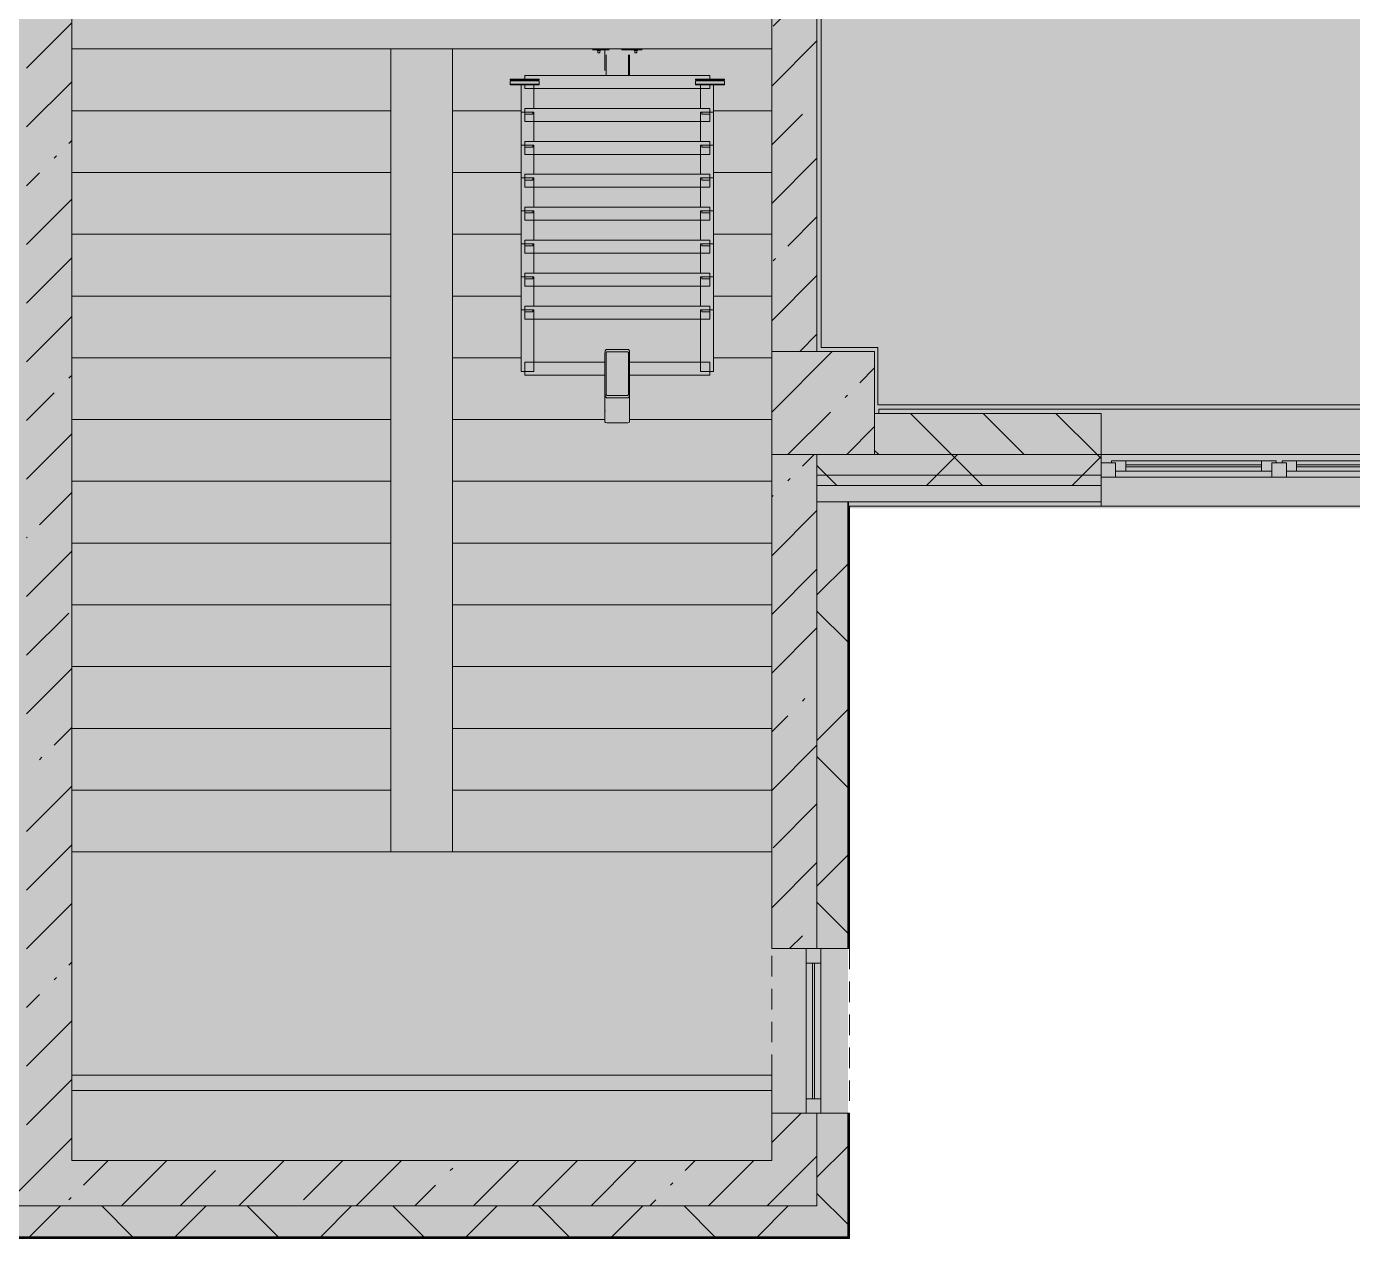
# Model space of a CAD drawing. Header units: millimetres. Extents: x 35378 to 237579, y -8553 to 29000.
# Drawn here: x 180255 to 186696, y -258 to 5629 of the extents above; entities that cross this region are included whole.
import ezdxf

# ---------------------------------------------------------------- set-up
doc = ezdxf.new("R2010")
doc.units = ezdxf.units.MM
doc.linetypes.add('200_ШТРИХ__ш1_п0_6_', pattern=[160, 100, -60])
doc.layers.add('A-DETL-GENF-3', color=7, linetype='Continuous', lineweight=9, true_color=0xc0c0c0, transparency=0.4)
for name, color, linetype, lineweight in [('A-DETL-MBND', 7, '200_ШТРИХ__ш1_п0_6_', 9), ('A-WALL', 7, 'Continuous', 9), ('A-WALL-4', 7, 'Continuous', 5), ('I-WALL-3', 7, 'Continuous', 5), ('S-COLS-1', 7, 'Continuous', 5)]:
    doc.layers.add(name, color=color, linetype=linetype, lineweight=lineweight)
for name, color, linetype, lineweight, true_color in [('A-FLOR-1', 7, 'Continuous', 5, 0xb7b7b7), ('A-GENM-3', 7, 'Continuous', 5, 0x737373), ('A-GLAZ-3', 7, 'Continuous', 5, 0x737373), ('A-WALL-5', 7, 'Continuous', 5, 0x737373), ('A-WALL-6', 7, 'Continuous', 9, 0x737373), ('I-WALL-2', 7, 'Continuous', 5, 0x737373), ('S-COLS-2', 7, 'Continuous', 5, 0x737373), ('S-STRS-1', 7, 'Continuous', 5, 0x737373)]:
    doc.layers.add(name, color=color, linetype=linetype, lineweight=lineweight, true_color=true_color)
pattern_1 = [(45, (108394.95, 0), (-353.5534, 353.5534), []), (135, (108394.95, 0), (-353.5534, -353.5534), [])]
pattern_2 = [(45, (108394.95, 0), (-285.1231, 285.1231), []), (45, (108680.07, 0), (-285.1231, 285.1231), [504.031, -100.806, 16.764, -84.042])]

# ---------------------------------------------------------------- blocks, each defined once
blk = doc.blocks.new('BSC_Колонна _Прямоугольная - 500х500-V64-3_5_2_птичка')
at = {"layer": 'S-COLS-1'}
h = blk.add_hatch(dxfattribs=at)
h.set_pattern_fill('FP_86', color=256, style=0, pattern_type=2)
h.set_pattern_definition([(45, (-75730, -3800), (-285.1231, 285.1231), []), (45, (-75444.88, -3800), (-285.1231, 285.1231), [504.031, -100.806, 16.764, -84.042])])
h.paths.add_polyline_path([(214.8, -250), (250, -250), (250, 250), (-250, 250), (-250, -250), (120, -250)])
at = {"layer": 'S-COLS-2'}
for p, q in [((250, 250), (-250, 250)), ((-250, 250), (-250, -250)), ((250, -250), (250, 250)), ((-250, -250), (250, -250))]:
    blk.add_line(p, q, dxfattribs=at)
blk = doc.blocks.new('120_Окно_СКБ_1Ст - 120_Окно_СКБ_1Ст 800х2500 EI30-23532001-3_5_2_птичка')
at = {"layer": 'A-GLAZ-3'}
for p, q in [((-400, -127), (-400, -57)), ((-400, -57), (-330, -57)), ((400, -57), (-400, -57)), ((-330, -57), (-330, -127)), ((330, -127), (330, -57)), ((330, -57), (400, -57)), ((400, -57), (400, -127)), ((-330, -127), (-400, -127)), ((-400, -127), (400, -127)), ((330, -87), (-330, -87)), ((330, -97), (-330, -97)), ((400, -127), (330, -127))]:
    blk.add_line(p, q, dxfattribs=at)
blk = doc.blocks.new('Анкер клиновой - Анкер клиновой МКТ В 10-10-16_85-V128-3_5_2_птичка')
at = {"layer": 'A-DETL-MBND'}
for p, q in [((74812, 5515.8), (74812, 5511.8)), ((74812, 5511.8), (74828, 5511.8)), ((74828, 5511.8), (74812, 5511.8)), ((74815, 5515.8), (74815, 5501.8)), ((74815, 5501.8), (74825, 5501.8)), ((74825, 5501.8), (74815, 5501.8)), ((74825, 5501.8), (74825, 5515.8)), ((74828, 5511.8), (74828, 5515.8))]:
    blk.add_line(p, q, dxfattribs=at)
blk = doc.blocks.new('ОМ_Полоса_Трапеция прямоугольная_Прокат_ГОСТ 103-2006 - ОМ_Полоса_Трапеция прямоугольная_Прокат_ГОСТ 103-2006-V129-3_5_2_птичка')
at = {"layer": 'A-GENM-3'}
for p, q in [((74280, 4243.3), (74280, 4253.3)), ((74280, 4253.3), (74320, 4253.3)), ((74320, 4253.3), (74320, 4243.3)), ((74320, 4243.3), (74280, 4243.3))]:
    blk.add_line(p, q, dxfattribs=at)
blk = doc.blocks.new('ОМ_Полоса_Трапеция прямоугольная_Прокат_ГОСТ 103-2006 - ОМ_Полоса_Трапеция прямоугольная_Прокат_ГОСТ 103-2006-V130-3_5_2_птичка')
at = {"layer": 'A-GENM-3'}
for p, q in [((74320, 4893.3), (74280, 4893.3)), ((74280, 4893.3), (74280, 4883.3)), ((74280, 4883.3), (74320, 4883.3)), ((74320, 4883.3), (74320, 4893.3))]:
    blk.add_line(p, q, dxfattribs=at)
blk = doc.blocks.new('ОМ_Полоса_Трапеция прямоугольная_Прокат_ГОСТ 103-2006 - ОМ_Полоса_Трапеция прямоугольная_Прокат_ГОСТ 103-2006-V131-3_5_2_птичка')
at = {"layer": 'A-GENM-3'}
for p, q in [((74320, 5053.3), (74280, 5053.3)), ((74280, 5053.3), (74280, 5043.3)), ((74280, 5043.3), (74320, 5043.3)), ((74320, 5043.3), (74320, 5053.3))]:
    blk.add_line(p, q, dxfattribs=at)
blk = doc.blocks.new('ОМ_Полоса_Трапеция прямоугольная_Прокат_ГОСТ 103-2006 - ОМ_Полоса_Трапеция прямоугольная_Прокат_ГОСТ 103-2006-V132-3_5_2_птичка')
at = {"layer": 'A-GENM-3'}
for p, q in [((74320, 5213.3), (74280, 5213.3)), ((74280, 5213.3), (74280, 5203.3)), ((74280, 5203.3), (74320, 5203.3)), ((74320, 5203.3), (74320, 5213.3))]:
    blk.add_line(p, q, dxfattribs=at)
blk = doc.blocks.new('ОМ_Полоса_Прокат_ГОСТ 103-2006 - ОМ_Полоса_Прокат_ГОСТ 103-2006-V133-3_5_2_птичка')
at = {"layer": 'A-GENM-3'}
for p, q in [((74350, 5373.3), (74210, 5373.3)), ((74210, 5373.3), (74210, 5370.3)), ((74210, 5370.3), (74350, 5370.3)), ((74350, 5370.3), (74350, 5373.3))]:
    blk.add_line(p, q, dxfattribs=at)
blk = doc.blocks.new('ОМ_Полоса_Прокат_ГОСТ 103-2006 - ОМ_Полоса_Прокат_ГОСТ 103-2006-V134-3_5_2_птичка')
at = {"layer": 'A-GENM-3'}
for p, q in [((74210, 5365.9), (74350, 5365.9)), ((74210, 5349), (74210, 5365.9)), ((74350, 5349), (74210, 5349)), ((74210, 5349), (74210, 5345.6)), ((74350, 5365.9), (74350, 5349)), ((74350, 5345.6), (74350, 5349)), ((74210, 5345.6), (74350, 5345.6))]:
    blk.add_line(p, q, dxfattribs=at)
blk = doc.blocks.new('ОМ_Полоса_Трапеция прямоугольная_Прокат_ГОСТ 103-2006 - ОМ_Полоса_Трапеция прямоугольная_Прокат_ГОСТ 103-2006-V135-3_5_2_птичка')
at = {"layer": 'A-GENM-3'}
for p, q in [((75140, 4243.3), (75140, 4253.3)), ((75140, 4253.3), (75180, 4253.3)), ((75180, 4253.3), (75180, 4243.3)), ((75180, 4243.3), (75140, 4243.3))]:
    blk.add_line(p, q, dxfattribs=at)
blk = doc.blocks.new('ОМ_Полоса_Трапеция прямоугольная_Прокат_ГОСТ 103-2006 - ОМ_Полоса_Трапеция прямоугольная_Прокат_ГОСТ 103-2006-V136-3_5_2_птичка')
at = {"layer": 'A-GENM-3'}
for p, q in [((75140, 4893.3), (75140, 4883.3)), ((75180, 4893.3), (75140, 4893.3)), ((75140, 4883.3), (75180, 4883.3)), ((75180, 4883.3), (75180, 4893.3))]:
    blk.add_line(p, q, dxfattribs=at)
blk = doc.blocks.new('ОМ_Полоса_Трапеция прямоугольная_Прокат_ГОСТ 103-2006 - ОМ_Полоса_Трапеция прямоугольная_Прокат_ГОСТ 103-2006-V137-3_5_2_птичка')
at = {"layer": 'A-GENM-3'}
for p, q in [((75140, 5053.3), (75140, 5043.3)), ((75180, 5053.3), (75140, 5053.3)), ((75140, 5043.3), (75180, 5043.3)), ((75180, 5043.3), (75180, 5053.3))]:
    blk.add_line(p, q, dxfattribs=at)
blk = doc.blocks.new('ОМ_Полоса_Трапеция прямоугольная_Прокат_ГОСТ 103-2006 - ОМ_Полоса_Трапеция прямоугольная_Прокат_ГОСТ 103-2006-V138-3_5_2_птичка')
at = {"layer": 'A-GENM-3'}
for p, q in [((75140, 5213.3), (75140, 5203.3)), ((75180, 5213.3), (75140, 5213.3)), ((75140, 5203.3), (75180, 5203.3)), ((75180, 5203.3), (75180, 5213.3))]:
    blk.add_line(p, q, dxfattribs=at)
blk = doc.blocks.new('ОМ_Полоса_Прокат_ГОСТ 103-2006 - ОМ_Полоса_Прокат_ГОСТ 103-2006-V139-3_5_2_птичка')
at = {"layer": 'A-GENM-3'}
for p, q in [((75110, 5373.3), (75110, 5370.3)), ((75250, 5373.3), (75110, 5373.3)), ((75110, 5370.3), (75250, 5370.3)), ((75250, 5370.3), (75250, 5373.3))]:
    blk.add_line(p, q, dxfattribs=at)
blk = doc.blocks.new('ОМ_Полоса_Прокат_ГОСТ 103-2006 - ОМ_Полоса_Прокат_ГОСТ 103-2006-V140-3_5_2_птичка')
at = {"layer": 'A-GENM-3'}
for p, q in [((75110, 5365.9), (75250, 5365.9)), ((75110, 5349), (75110, 5365.9)), ((75110, 5349), (75110, 5345.6)), ((75250, 5349), (75110, 5349)), ((75250, 5365.9), (75250, 5349)), ((75250, 5345.6), (75250, 5349)), ((75110, 5345.6), (75250, 5345.6))]:
    blk.add_line(p, q, dxfattribs=at)
blk = doc.blocks.new('ОМ_Труба_ГОСТ 8639-82 - ОМ_Труба_ГОСТ 8639-82-V141-3_5_2_птичка')
at = {"layer": 'A-GENM-3'}
for p, q in [((74679, 4061), (74781, 4061)), ((74670, 3843.3), (74670, 4043.4)), ((74676, 4043.4), (74676, 3843.3)), ((74781, 4049.3), (74679, 4049.3)), ((74784, 3843.3), (74784, 4043.4)), ((74790, 4043.4), (74790, 3843.3)), ((74670, 3843.3), (74670, 3709.3)), ((74679, 3837.4), (74781, 3837.4)), ((74781, 3825.6), (74679, 3825.6)), ((74790, 3709.3), (74790, 3843.3)), ((74781, 3704.7), (74679, 3704.7))]:
    blk.add_line(p, q, dxfattribs=at)
at = {"layer": 'A-GENM-3', "flags": 128}
for points in [[(74670, 4043.4), (74670.2, 4046.8), (74670.7, 4050.1), (74671.5, 4053.2), (74672.6, 4055.9), (74674, 4058.1), (74675.6, 4059.7), (74677.2, 4060.7), (74679, 4061)], [(74781, 4061), (74782.8, 4060.7), (74784.4, 4059.7), (74786, 4058.1), (74787.4, 4055.9), (74788.5, 4053.2), (74789.3, 4050.1), (74789.8, 4046.8), (74790, 4043.4)], [(74679, 4049.3), (74678.4, 4049.1), (74677.9, 4048.8), (74677.3, 4048.3), (74676.9, 4047.5), (74676.5, 4046.6), (74676.2, 4045.6), (74676.1, 4044.5), (74676, 4043.4)], [(74784, 4043.4), (74783.9, 4044.5), (74783.8, 4045.6), (74783.5, 4046.6), (74783.1, 4047.5), (74782.7, 4048.3), (74782.1, 4048.8), (74781.6, 4049.1), (74781, 4049.3)], [(74679, 3825.6), (74677.2, 3826), (74675.6, 3827), (74674, 3828.6), (74672.6, 3830.8), (74671.5, 3833.5), (74670.7, 3836.5), (74670.2, 3839.9), (74670, 3843.3)], [(74676, 3843.3), (74676.1, 3842.1), (74676.2, 3841), (74676.5, 3840), (74676.9, 3839.1), (74677.3, 3838.4), (74677.9, 3837.9), (74678.4, 3837.5), (74679, 3837.4)], [(74790, 3843.3), (74789.8, 3839.9), (74789.3, 3836.5), (74788.5, 3833.5), (74787.4, 3830.8), (74786, 3828.6), (74784.4, 3827), (74782.8, 3826), (74781, 3825.6)], [(74781, 3837.4), (74781.6, 3837.5), (74782.1, 3837.9), (74782.7, 3838.4), (74783.1, 3839.1), (74783.5, 3840), (74783.8, 3841), (74783.9, 3842.1), (74784, 3843.3)]]:
    blk.add_lwpolyline(points, dxfattribs=at)
at = {"layer": 'A-GENM-3'}
for centre, start_param, end_param in [((74679, 3761.3), 2.617994, 3.141593), ((74781, 3761.3), 0, 0.523599), ((74679, 3709.3), 3.141593, 4.712389), ((74781, 3709.3), 4.712389, 6.283185)]:
    blk.add_ellipse(centre, major_axis=(9, 0), ratio=0.509802, start_param=start_param, end_param=end_param, dxfattribs=at)
blk = doc.blocks.new('ОМ_Уголок_ГОСТ 8509-93 - ОМ_Уголок_ГОСТ 8509-93-V142-3_5_2_птичка')
at = {"layer": 'A-GENM-3'}
for p, q in [((0, 45.2), (0, -17.8)), ((390, 45.2), (0, 45.2)), ((900, 45.2), (510, 45.2)), ((900, -17.8), (900, 45.2)), ((0, -17.8), (390, -17.8)), ((510, -17.8), (900, -17.8))]:
    blk.add_line(p, q, dxfattribs=at)
blk = doc.blocks.new('ОМ_Уголок_ГОСТ 8509-93 - ОМ_Уголок_ГОСТ 8509-93-V143-3_5_2_птичка')
at = {"layer": 'A-GENM-3'}
for p, q in [((0, 45.2), (0, -17.8)), ((900, 45.2), (0, 45.2)), ((900, -17.8), (900, 45.2)), ((0, -17.8), (900, -17.8))]:
    blk.add_line(p, q, dxfattribs=at)
blk = doc.blocks.new('ОМ_Уголок_ГОСТ 8509-93 - ОМ_Уголок_ГОСТ 8509-93-V144-3_5_2_птичка')
at = {"layer": 'A-GENM-3'}
for p, q in [((0, 45.2), (0, -17.8)), ((300, 45.2), (0, 45.2)), ((300, -17.8), (300, 45.2)), ((0, -17.8), (300, -17.8))]:
    blk.add_line(p, q, dxfattribs=at)
blk = doc.blocks.new('ОМ_Уголок_ГОСТ 8509-93 - ОМ_Уголок_ГОСТ 8509-93-V145-3_5_2_птичка')
at = {"layer": 'A-GENM-3'}
for p, q in [((0, 45.2), (0, -17.8)), ((300, 45.2), (0, 45.2)), ((300, -17.8), (300, 45.2)), ((0, -17.8), (298.7, -17.8))]:
    blk.add_line(p, q, dxfattribs=at)
blk = doc.blocks.new('ОМ_Уголок_ГОСТ 8509-93 - ОМ_Уголок_ГОСТ 8509-93-V146-3_5_2_птичка')
at = {"layer": 'A-GENM-3'}
for p, q in [((0, 45.2), (0, -17.8)), ((142.2, 45.2), (0, 45.2)), ((0, -17.8), (160, -17.8))]:
    blk.add_line(p, q, dxfattribs=at)
blk = doc.blocks.new('ОМ_Уголок_ГОСТ 8509-93 - ОМ_Уголок_ГОСТ 8509-93-V147-3_5_2_птичка')
at = {"layer": 'A-GENM-3'}
for p, q in [((300, 45.2), (157.8, 45.2)), ((300, -17.8), (300, 45.2)), ((140, -17.8), (300, -17.8))]:
    blk.add_line(p, q, dxfattribs=at)
blk = doc.blocks.new('ОМ_Уголок_ГОСТ 8509-93 - ОМ_Уголок_ГОСТ 8509-93-V148-3_5_2_птичка')
at = {"layer": 'A-GENM-3'}
for p, q in [((0, 45.2), (0, 27.8)), ((900, 45.2), (0, 45.2)), ((0, 7.4), (0, -17.8)), ((900, 27.8), (900, 45.2)), ((900, -17.8), (900, 7.4)), ((0, -17.8), (900, -17.8))]:
    blk.add_line(p, q, dxfattribs=at)
blk = doc.blocks.new('ОМ_Уголок_ГОСТ 8509-93 - ОМ_Уголок_ГОСТ 8509-93-V149-3_5_2_птичка')
at = {"layer": 'A-GENM-3'}
for p, q in [((0, 45.2), (0, -17.8)), ((7.4, 45.2), (0, 45.2)), ((142.2, 45.2), (27.8, 45.2)), ((0, -17.8), (7.4, -17.8)), ((27.8, -17.8), (160, -17.8))]:
    blk.add_line(p, q, dxfattribs=at)
blk = doc.blocks.new('ОМ_Уголок_ГОСТ 8509-93 - ОМ_Уголок_ГОСТ 8509-93-V150-3_5_2_птичка')
at = {"layer": 'A-GENM-3'}
for p, q in [((272.2, 45.2), (157.8, 45.2)), ((300, 45.2), (292.6, 45.2)), ((300, -17.8), (300, 45.2)), ((140, -17.8), (272.2, -17.8)), ((292.6, -17.8), (300, -17.8))]:
    blk.add_line(p, q, dxfattribs=at)
blk = doc.blocks.new('ОМ_Труба_ГОСТ 8639-82 - ОМ_Труба_ГОСТ 8639-82-V151-3_5_2_птичка')
at = {"layer": 'A-DETL-MBND'}
for p, q in [((74670, 5515.8), (74670, 5391.1)), ((74676, 5391.1), (74676, 5515.8)), ((74784, 5391.1), (74784, 5515.8)), ((74790, 5391.1), (74790, 5515.8))]:
    blk.add_line(p, q, dxfattribs=at)
blk = doc.blocks.new('ОМ_Уголок_ГОСТ 8510-86 - ОМ_Уголок_ГОСТ 8510-86-V152-3_5_2_птичка')
at = {"layer": 'A-DETL-MBND'}
blk.add_line((0, 0), (240, 0), dxfattribs=at)
blk = doc.blocks.new('120_Окно_СКБ_2Ст - 120_Окно_СКБ_2Ст 3000х2500 _мал_створка слева_-22809161-3_5_2_птичка')
at = {"layer": 'A-GLAZ-3'}
for p, q in [((-1500, -75), (-1500, -5)), ((-1500, -5), (-1430, -5)), ((1500, -5), (-1500, -5)), ((-1430, -5), (-1430, -75)), ((600, -35), (-1430, -35)), ((-1430, -35), (-1430, -75)), ((-1380, -85), (-1380, -35)), ((-1380, -55), (550, -55)), ((550, -85), (550, -35)), ((600, -75), (600, -5)), ((600, -5), (670, -5)), ((600, -75), (600, -35)), ((670, -5), (670, -75)), ((1430, -35), (670, -35)), ((670, -35), (670, -75)), ((720, -85), (720, -35)), ((720, -55), (1380, -55)), ((1380, -85), (1380, -35)), ((1430, -75), (1430, -5)), ((1430, -5), (1500, -5)), ((1430, -75), (1430, -35)), ((1500, -5), (1500, -75)), ((-1430, -75), (-1500, -75)), ((-1500, -75), (-1450, -75)), ((-1430, -75), (-1450, -75)), ((-1450, -75), (-1450, -85)), ((-1450, -85), (620, -85)), ((620, -85), (-1450, -85)), ((550, -65), (-1380, -65)), ((670, -75), (600, -75)), ((620, -75), (600, -75)), ((620, -75), (650, -75)), ((620, -85), (620, -75)), ((670, -75), (650, -75)), ((650, -75), (650, -85)), ((650, -85), (1450, -85)), ((1450, -85), (650, -85)), ((1380, -65), (720, -65)), ((1500, -75), (1430, -75)), ((1450, -75), (1430, -75)), ((1450, -75), (1500, -75)), ((1450, -85), (1450, -75))]:
    blk.add_line(p, q, dxfattribs=at)
blk = doc.blocks.new('Зашивка приборов отопления38 - Зашивка приборов отопления-33325280-3_5_2_птичка')
at = {"layer": 'A-WALL-5'}
for p, q in [((120704.7, 18041.2), (120704.7, 17931.2)), ((120704.7, 17931.2), (124104.7, 17931.2)), ((124104.7, 17931.2), (120704.7, 17931.2)), ((120704.7, 17931.2), (120704.7, 17856.2)), ((120704.7, 17856.2), (124104.7, 17856.2))]:
    blk.add_line(p, q, dxfattribs=at)

msp = doc.modelspace()

# ---------------------------------------------------------------- hatches: boundary and pattern name
at = {"layer": 'A-DETL-GENF-3'}
msp.add_hatch(color=256, dxfattribs=at).paths.add_polyline_path([(179244.5, -251.7), (184244.9, -251.7), (184244.9, 3288.3), (192964.9, 3288.3), (192964.9, 27348.3), (150304.9, 27348.3), (150304.9, 23888.3), (146705.1, 23888.3), (146705.1, -251.7), (178312.4, -251.7)])
at = {"layer": 'A-WALL-4'}
h = msp.add_hatch(dxfattribs=at)
h.set_pattern_fill('FP_96', color=256, style=0, pattern_type=2)
h.set_pattern_definition([(135, (108394.95, 0), (-176.7767, -176.7767), [])])
h.paths.add_polyline_path([(184374.9, 3550), (185474.9, 3550), (185474.9, 3750), (184374.9, 3750), (184374.9, 3566.7)])
h.paths.add_polyline_path([(189498.6, 3550), (189794.9, 3550), (189794.9, 3750), (189244.9, 3750), (189244.9, 3550)])
h.paths.add_polyline_path([(188744.9, 3550), (188744.9, 3750), (188474.9, 3750), (188474.9, 3550)])
h.paths.add_polyline_path([(192494.9, 3550), (192594.9, 3550), (192594.9, 3750), (192494.9, 3750), (192494.9, 3702)])
h.paths.add_polyline_path([(191362.9, 3550), (191594.9, 3550), (191594.9, 3750), (190694.9, 3750), (190694.9, 3550)])
h = msp.add_hatch(dxfattribs=at)
h.set_pattern_fill('FP_98', color=256, style=0, pattern_type=2)
h.set_pattern_definition(pattern_1)
h.paths.add_polyline_path([(185474.9, 3450), (185474.9, 3550), (184094.9, 3550), (184094.9, 3450), (184837.7, 3450)])
h.paths.add_polyline_path([(189794.9, 3450), (189794.9, 3550), (188474.9, 3550), (188474.9, 3450), (189498.6, 3450)])
h.paths.add_polyline_path([(190694.9, 3450), (191594.9, 3450), (191594.9, 3550), (190694.9, 3550)])
h.paths.add_polyline_path([(192964.9, 3450), (192964.9, 3550), (192494.9, 3550), (192494.9, 3450), (192761.2, 3450)])
h = msp.add_hatch(dxfattribs=at)
h.set_pattern_fill('FP_98', color=256, style=0, pattern_type=2)
h.set_pattern_definition(pattern_1)
h.paths.add_polyline_path([(192964.9, 3400), (192964.9, 3450), (192494.9, 3450), (192494.9, 3400), (192761.2, 3400)])
h.paths.add_polyline_path([(184094.9, 3400), (185474.9, 3400), (185474.9, 3450), (184094.9, 3450)])
h.paths.add_polyline_path([(191362.9, 3400), (191594.9, 3400), (191594.9, 3450), (190694.9, 3450), (190694.9, 3400)])
h.paths.add_polyline_path([(188474.9, 3400), (189794.9, 3400), (189794.9, 3450), (188474.9, 3450)])
h = msp.add_hatch(dxfattribs=at)
h.set_pattern_fill('FP_98', color=256, style=0, pattern_type=2)
h.set_pattern_definition(pattern_1)
h.paths.add_polyline_path([(184094.9, -250), (184244.9, -250), (184244.9, 350), (184094.9, 350), (184094.9, -100)])
h.paths.add_polyline_path([(184094.9, 1150), (184244.9, 1150), (184244.9, 3320), (184094.9, 3320), (184094.9, 1966.6)])
h = msp.add_hatch(dxfattribs=at)
h.set_pattern_fill('FP_98', color=256, style=0, pattern_type=2)
h.set_pattern_definition(pattern_1)
h.paths.add_polyline_path([(174304.9, -250), (174554.9, -250), (174554.9, -100), (173554.9, -100), (173554.9, -250), (173804.9, -250)])
h.paths.add_polyline_path([(184094.9, -250), (184094.9, -100), (179954.9, -100), (179954.9, -250), (183905.5, -250)])
h.paths.add_polyline_path([(175454.9, -250), (179054.9, -250), (179054.9, -100), (175454.9, -100)])
h.paths.add_polyline_path([(166194, -250), (166204.9, -250), (166204.9, -100), (165022, -100), (165022, -250), (165261.8, -250)])
h.paths.add_polyline_path([(170004.9, -250), (170004.9, -100), (169304.9, -100), (169304.9, -250), (169922.7, -250)])
h.paths.add_polyline_path([(172104.9, -250), (172654.9, -250), (172654.9, -100), (172104.9, -100)])
at = {"layer": 'I-WALL-3'}
h = msp.add_hatch(dxfattribs=at)
h.set_pattern_fill('FP_94', color=256, style=0, pattern_type=2)
h.set_pattern_definition(pattern_2)
h.paths.add_polyline_path([(184094.9, 120), (184094.9, 350), (183874.9, 350), (183874.9, 120), (183905.5, 120)])
h.paths.add_polyline_path([(183905.5, 1150), (184094.9, 1150), (184094.9, 3550), (183874.9, 3550), (183874.9, 1150)])
h.paths.add_polyline_path([(183905.5, 4050), (184094.9, 4050), (184094.9, 7900), (183874.9, 7900), (183874.9, 4050)])
h = msp.add_hatch(dxfattribs=at)
h.set_pattern_fill('FP_94', color=256, style=0, pattern_type=2)
h.set_pattern_definition(pattern_2)
h.paths.add_polyline_path([(180254.9, 120), (180474.9, 120), (180474.9, 7680), (180254.9, 7680), (180254.9, 1966.6)])
h = msp.add_hatch(dxfattribs=at)
h.set_pattern_fill('FP_94', color=256, style=0, pattern_type=2)
h.set_pattern_definition(pattern_2)
h.paths.add_polyline_path([(180176.7, -100), (180254.9, -100), (180254.9, 120), (179954.9, 120), (179954.9, -100)])
h.paths.add_polyline_path([(179054.9, -100), (179054.9, 120), (175454.9, 120), (175454.9, -100), (178312.4, -100)])
h.paths.add_polyline_path([(174554.9, -100), (174554.9, 120), (174304.9, 120), (174304.9, -100)])
h = msp.add_hatch(dxfattribs=at)
h.set_pattern_fill('FP_94', color=256, style=0, pattern_type=2)
h.set_pattern_definition(pattern_2)
h.paths.add_polyline_path([(184094.9, -100), (184094.9, 120), (180254.9, 120), (180254.9, -100), (183905.5, -100)])

# ---------------------------------------------------------------- linework, layer by layer
at = {"layer": 'A-DETL-MBND'}
for p, q in [((183874.9, 535), (183874.9, 1150)), ((184252.9, 1150), (184252.9, 350))]:
    msp.add_line(p, q, dxfattribs=at)
at = {"layer": 'A-FLOR-1'}
for p, q in [((184115.9, 9100), (184115.9, 4070)), ((184115.9, 4070), (184389.9, 4070)), ((184389.9, 4070), (184389.9, 3791)), ((184389.9, 3791), (188724.9, 3791))]:
    msp.add_line(p, q, dxfattribs=at)
at = {"layer": 'A-WALL'}
for p, q in [((184247.9, 1150), (184247.9, 3296.6)), ((184247.9, -253), (184247.9, 350)), ((179954.9, -253), (184247.9, -253))]:
    msp.add_line(p, q, dxfattribs=at)
at = {"layer": 'A-WALL-4'}
for p, q in [((184252.9, 1150), (184252.9, 3300)), ((184252.9, -258), (184252.9, 350)), ((173554.9, -258), (184252.9, -258))]:
    msp.add_line(p, q, dxfattribs=at)
at = {"layer": 'A-WALL-5'}
for p, q in [((185474.9, 3750), (184374.9, 3750)), ((185474.9, 3300), (185474.9, 3750)), ((184094.9, 3550), (184094.9, 3320)), ((185474.9, 3550), (188474.9, 3550)), ((193326.5, 3300), (184252.9, 3300)), ((184094.9, 1150), (184252.9, 1150)), ((184252.9, 350), (184094.9, 350)), ((184094.9, 120), (184094.9, -100))]:
    msp.add_line(p, q, dxfattribs=at)
at = {"layer": 'A-WALL-6'}
for p, q in [((185474.9, 3550), (184374.9, 3550)), ((184094.9, 3450), (185474.9, 3450)), ((184094.9, 3400), (185474.9, 3400)), ((184094.9, 3320), (184094.9, 1150)), ((184094.9, 3320), (185474.9, 3320)), ((184244.9, 1150), (184244.9, 3320)), ((184247.9, 3300), (184247.9, 3320)), ((184252.9, 3300), (184247.9, 3300)), ((184094.9, 350), (184094.9, 120)), ((184244.9, -250), (184244.9, 350)), ((179954.9, -100), (184094.9, -100)), ((179954.9, -250), (184244.9, -250))]:
    msp.add_line(p, q, dxfattribs=at)
at = {"layer": 'I-WALL-2'}
for p, q in [((184094.9, 4050), (184094.9, 7900)), ((180474.9, 120), (180474.9, 7680)), ((183874.9, 7680), (183874.9, 4050)), ((184394.9, 3770), (188744.9, 3770)), ((184394.9, 3770), (184394.9, 3750)), ((183874.9, 3550), (183874.9, 1150)), ((188474.9, 3550), (185474.9, 3550)), ((183874.9, 1150), (184094.9, 1150)), ((184094.9, 350), (183874.9, 350)), ((183874.9, 350), (183874.9, 120)), ((183874.9, 120), (180474.9, 120))]:
    msp.add_line(p, q, dxfattribs=at)
at = {"layer": 'S-STRS-1'}
for p, q in [((180474.9, 5520), (182024.9, 5520)), ((180474.9, 5520), (182024.9, 5520)), ((182024.9, 5520), (183874.9, 5520)), ((182024.9, 5220), (182024.9, 5520)), ((182324.9, 5520), (182324.9, 5220)), ((180474.9, 5220), (182024.9, 5220)), ((180474.9, 5220), (182024.9, 5220)), ((182024.9, 4920), (182024.9, 5220)), ((182324.9, 5220), (182324.9, 4920)), ((182657.1, 5220), (182324.9, 5220)), ((182657.1, 5220), (182324.9, 5220)), ((183874.9, 5220), (183592.7, 5220)), ((183874.9, 5220), (183592.7, 5220)), ((180474.9, 4920), (182024.9, 4920)), ((180474.9, 4920), (182024.9, 4920)), ((182024.9, 4620), (182024.9, 4920)), ((182324.9, 4920), (182324.9, 4620)), ((182657.1, 4920), (182324.9, 4920)), ((182657.1, 4920), (182324.9, 4920)), ((183874.9, 4920), (183592.7, 4920)), ((183874.9, 4920), (183592.7, 4920)), ((180474.9, 4620), (182024.9, 4620)), ((180474.9, 4620), (182024.9, 4620)), ((182024.9, 4320), (182024.9, 4620)), ((182324.9, 4620), (182324.9, 4320)), ((182657.1, 4620), (182324.9, 4620)), ((182657.1, 4620), (182324.9, 4620)), ((183874.9, 4620), (183592.7, 4620)), ((183874.9, 4620), (183592.7, 4620)), ((180474.9, 4320), (182024.9, 4320)), ((180474.9, 4320), (182024.9, 4320)), ((182024.9, 4020), (182024.9, 4320)), ((182324.9, 4320), (182324.9, 4020)), ((182657.1, 4320), (182324.9, 4320)), ((182657.1, 4320), (182324.9, 4320)), ((183874.9, 4320), (183592.7, 4320)), ((183874.9, 4320), (183592.7, 4320)), ((180474.9, 4020), (182024.9, 4020)), ((180474.9, 4020), (182024.9, 4020)), ((182024.9, 3720), (182024.9, 4020)), ((182324.9, 4020), (182324.9, 3720)), ((182657.1, 4020), (182324.9, 4020)), ((182657.1, 4020), (182324.9, 4020)), ((183874.9, 4020), (183592.7, 4020)), ((183874.9, 4020), (183592.7, 4020)), ((180474.9, 3720), (182024.9, 3720)), ((180474.9, 3720), (182024.9, 3720)), ((182024.9, 3420), (182024.9, 3720)), ((182324.9, 3720), (182324.9, 3420)), ((183066.3, 3720), (182324.9, 3720)), ((183066.3, 3720), (182324.9, 3720)), ((183874.9, 3720), (183183.6, 3720)), ((183874.9, 3720), (183183.6, 3720)), ((180474.9, 3420), (182024.9, 3420)), ((180474.9, 3420), (182024.9, 3420)), ((182024.9, 3120), (182024.9, 3420)), ((182324.9, 3420), (182324.9, 3120)), ((183874.9, 3420), (182324.9, 3420)), ((183874.9, 3420), (182324.9, 3420)), ((180474.9, 3120), (182024.9, 3120)), ((180474.9, 3120), (182024.9, 3120)), ((182024.9, 2820), (182024.9, 3120)), ((182324.9, 3120), (182324.9, 2820)), ((183874.9, 3120), (182324.9, 3120)), ((183874.9, 3120), (182324.9, 3120)), ((180474.9, 2820), (182024.9, 2820)), ((180474.9, 2820), (182024.9, 2820)), ((182024.9, 2520), (182024.9, 2820)), ((182324.9, 2820), (182324.9, 2520)), ((183874.9, 2820), (182324.9, 2820)), ((183874.9, 2820), (182324.9, 2820)), ((180474.9, 2520), (182024.9, 2520)), ((180474.9, 2520), (182024.9, 2520)), ((182024.9, 2220), (182024.9, 2520)), ((182324.9, 2520), (182324.9, 2220)), ((183874.9, 2520), (182324.9, 2520)), ((183874.9, 2520), (182324.9, 2520)), ((180474.9, 2220), (182024.9, 2220)), ((180474.9, 2220), (182024.9, 2220)), ((182024.9, 1920), (182024.9, 2220)), ((182324.9, 2220), (182324.9, 1920)), ((183874.9, 2220), (182324.9, 2220)), ((183874.9, 2220), (182324.9, 2220)), ((180474.9, 1920), (182024.9, 1920)), ((180474.9, 1920), (182024.9, 1920)), ((182024.9, 1620), (182024.9, 1920)), ((182324.9, 1920), (182324.9, 1620)), ((183874.9, 1920), (182324.9, 1920)), ((183874.9, 1920), (182324.9, 1920)), ((180474.9, 1620), (182024.9, 1620)), ((180474.9, 1620), (182024.9, 1620)), ((182324.9, 1620), (182024.9, 1620)), ((183874.9, 1620), (182324.9, 1620)), ((183874.9, 1620), (182324.9, 1620))]:
    msp.add_line(p, q, dxfattribs=at)

# ---------------------------------------------------------------- block references
at = {"layer": 'A-DETL-MBND', "extrusion": (0, 0, -1)}
msp.add_blockref('ОМ_Уголок_ГОСТ 8510-86 - ОМ_Уголок_ГОСТ 8510-86-V152-3_5_2_птичка', (-183244.9, 5515.8), dxfattribs=at)
at = {"layer": 'A-DETL-MBND'}
for name, p in [('Анкер клиновой - Анкер клиновой МКТ В 10-10-16_85-V128-3_5_2_птичка', (108214.9, 0)), ('ОМ_Труба_ГОСТ 8639-82 - ОМ_Труба_ГОСТ 8639-82-V151-3_5_2_птичка', (108394.9, 0)), ('Анкер клиновой - Анкер клиновой МКТ В 10-10-16_85-V128-3_5_2_птичка', (108394.9, 0))]:
    msp.add_blockref(name, p, dxfattribs=at)
at = {"layer": 'A-GENM-3'}
for name, p in [('ОМ_Полоса_Прокат_ГОСТ 103-2006 - ОМ_Полоса_Прокат_ГОСТ 103-2006-V133-3_5_2_птичка', (108394.9, 0)), ('ОМ_Полоса_Прокат_ГОСТ 103-2006 - ОМ_Полоса_Прокат_ГОСТ 103-2006-V134-3_5_2_птичка', (108394.9, 0)), ('ОМ_Полоса_Прокат_ГОСТ 103-2006 - ОМ_Полоса_Прокат_ГОСТ 103-2006-V139-3_5_2_птичка', (108394.9, 0)), ('ОМ_Полоса_Прокат_ГОСТ 103-2006 - ОМ_Полоса_Прокат_ГОСТ 103-2006-V140-3_5_2_птичка', (108394.9, 0)), ('ОМ_Полоса_Трапеция прямоугольная_Прокат_ГОСТ 103-2006 - ОМ_Полоса_Трапеция прямоугольная_Прокат_ГОСТ 103-2006-V132-3_5_2_птичка', (108394.9, 0)), ('ОМ_Полоса_Трапеция прямоугольная_Прокат_ГОСТ 103-2006 - ОМ_Полоса_Трапеция прямоугольная_Прокат_ГОСТ 103-2006-V138-3_5_2_птичка', (108394.9, 0)), ('ОМ_Полоса_Трапеция прямоугольная_Прокат_ГОСТ 103-2006 - ОМ_Полоса_Трапеция прямоугольная_Прокат_ГОСТ 103-2006-V131-3_5_2_птичка', (108394.9, 0)), ('ОМ_Полоса_Трапеция прямоугольная_Прокат_ГОСТ 103-2006 - ОМ_Полоса_Трапеция прямоугольная_Прокат_ГОСТ 103-2006-V137-3_5_2_птичка', (108394.9, 0)), ('ОМ_Полоса_Трапеция прямоугольная_Прокат_ГОСТ 103-2006 - ОМ_Полоса_Трапеция прямоугольная_Прокат_ГОСТ 103-2006-V130-3_5_2_птичка', (108394.9, 0)), ('ОМ_Полоса_Трапеция прямоугольная_Прокат_ГОСТ 103-2006 - ОМ_Полоса_Трапеция прямоугольная_Прокат_ГОСТ 103-2006-V136-3_5_2_птичка', (108394.9, 0)), ('ОМ_Полоса_Трапеция прямоугольная_Прокат_ГОСТ 103-2006 - ОМ_Полоса_Трапеция прямоугольная_Прокат_ГОСТ 103-2006-V129-3_5_2_птичка', (108394.9, 480)), ('ОМ_Полоса_Трапеция прямоугольная_Прокат_ГОСТ 103-2006 - ОМ_Полоса_Трапеция прямоугольная_Прокат_ГОСТ 103-2006-V135-3_5_2_птичка', (108394.9, 480)), ('ОМ_Полоса_Трапеция прямоугольная_Прокат_ГОСТ 103-2006 - ОМ_Полоса_Трапеция прямоугольная_Прокат_ГОСТ 103-2006-V129-3_5_2_птичка', (108394.9, 320)), ('ОМ_Полоса_Трапеция прямоугольная_Прокат_ГОСТ 103-2006 - ОМ_Полоса_Трапеция прямоугольная_Прокат_ГОСТ 103-2006-V135-3_5_2_птичка', (108394.9, 320)), ('ОМ_Полоса_Трапеция прямоугольная_Прокат_ГОСТ 103-2006 - ОМ_Полоса_Трапеция прямоугольная_Прокат_ГОСТ 103-2006-V129-3_5_2_птичка', (108394.9, 160)), ('ОМ_Полоса_Трапеция прямоугольная_Прокат_ГОСТ 103-2006 - ОМ_Полоса_Трапеция прямоугольная_Прокат_ГОСТ 103-2006-V135-3_5_2_птичка', (108394.9, 160)), ('ОМ_Полоса_Трапеция прямоугольная_Прокат_ГОСТ 103-2006 - ОМ_Полоса_Трапеция прямоугольная_Прокат_ГОСТ 103-2006-V129-3_5_2_птичка', (108394.9, 0)), ('ОМ_Полоса_Трапеция прямоугольная_Прокат_ГОСТ 103-2006 - ОМ_Полоса_Трапеция прямоугольная_Прокат_ГОСТ 103-2006-V135-3_5_2_птичка', (108394.9, 0)), ('ОМ_Труба_ГОСТ 8639-82 - ОМ_Труба_ГОСТ 8639-82-V141-3_5_2_птичка', (108394.9, 0))]:
    msp.add_blockref(name, p, dxfattribs=at)
at = {"layer": 'A-GENM-3', "extrusion": (0, 0, -1)}
for name, p, rotation in [('ОМ_Уголок_ГОСТ 8509-93 - ОМ_Уголок_ГОСТ 8509-93-V150-3_5_2_птичка', (-182674.9, 5073.3), 90.00000000000087), ('ОМ_Уголок_ГОСТ 8509-93 - ОМ_Уголок_ГОСТ 8509-93-V148-3_5_2_птичка', (-182674.9, 5373.3), 180), ('ОМ_Уголок_ГОСТ 8509-93 - ОМ_Уголок_ГОСТ 8509-93-V149-3_5_2_птичка', (-183574.9, 5373.3), 270.0000000000007), ('ОМ_Уголок_ГОСТ 8509-93 - ОМ_Уголок_ГОСТ 8509-93-V143-3_5_2_птичка', (-182674.9, 5213.3), 180), ('ОМ_Уголок_ГОСТ 8509-93 - ОМ_Уголок_ГОСТ 8509-93-V147-3_5_2_птичка', (-182674.9, 4913.3), 90.00000000000087), ('ОМ_Уголок_ГОСТ 8509-93 - ОМ_Уголок_ГОСТ 8509-93-V146-3_5_2_птичка', (-183574.9, 5213.3), 270.0000000000007), ('ОМ_Уголок_ГОСТ 8509-93 - ОМ_Уголок_ГОСТ 8509-93-V147-3_5_2_птичка', (-182674.9, 4753.3), 90.00000000000087), ('ОМ_Уголок_ГОСТ 8509-93 - ОМ_Уголок_ГОСТ 8509-93-V143-3_5_2_птичка', (-182674.9, 5053.3), 180), ('ОМ_Уголок_ГОСТ 8509-93 - ОМ_Уголок_ГОСТ 8509-93-V146-3_5_2_птичка', (-183574.9, 5053.3), 270.0000000000007), ('ОМ_Уголок_ГОСТ 8509-93 - ОМ_Уголок_ГОСТ 8509-93-V143-3_5_2_птичка', (-182674.9, 4893.3), 180), ('ОМ_Уголок_ГОСТ 8509-93 - ОМ_Уголок_ГОСТ 8509-93-V147-3_5_2_птичка', (-182674.9, 4593.3), 90.00000000000087), ('ОМ_Уголок_ГОСТ 8509-93 - ОМ_Уголок_ГОСТ 8509-93-V146-3_5_2_птичка', (-183574.9, 4893.3), 270.0000000000007), ('ОМ_Уголок_ГОСТ 8509-93 - ОМ_Уголок_ГОСТ 8509-93-V147-3_5_2_птичка', (-182674.9, 4433.3), 90.00000000000087), ('ОМ_Уголок_ГОСТ 8509-93 - ОМ_Уголок_ГОСТ 8509-93-V143-3_5_2_птичка', (-182674.9, 4733.3), 180), ('ОМ_Уголок_ГОСТ 8509-93 - ОМ_Уголок_ГОСТ 8509-93-V146-3_5_2_птичка', (-183574.9, 4733.3), 270.0000000000007), ('ОМ_Уголок_ГОСТ 8509-93 - ОМ_Уголок_ГОСТ 8509-93-V147-3_5_2_птичка', (-182674.9, 4273.3), 90.00000000000087), ('ОМ_Уголок_ГОСТ 8509-93 - ОМ_Уголок_ГОСТ 8509-93-V143-3_5_2_птичка', (-182674.9, 4573.3), 180), ('ОМ_Уголок_ГОСТ 8509-93 - ОМ_Уголок_ГОСТ 8509-93-V146-3_5_2_птичка', (-183574.9, 4573.3), 270.0000000000007), ('ОМ_Уголок_ГОСТ 8509-93 - ОМ_Уголок_ГОСТ 8509-93-V147-3_5_2_птичка', (-182674.9, 4113.3), 90.00000000000087), ('ОМ_Уголок_ГОСТ 8509-93 - ОМ_Уголок_ГОСТ 8509-93-V143-3_5_2_птичка', (-182674.9, 4413.3), 180), ('ОМ_Уголок_ГОСТ 8509-93 - ОМ_Уголок_ГОСТ 8509-93-V146-3_5_2_птичка', (-183574.9, 4413.3), 270.0000000000007), ('ОМ_Уголок_ГОСТ 8509-93 - ОМ_Уголок_ГОСТ 8509-93-V145-3_5_2_птичка', (-182674.9, 3953.3), 90.00000000000087), ('ОМ_Уголок_ГОСТ 8509-93 - ОМ_Уголок_ГОСТ 8509-93-V143-3_5_2_птичка', (-182674.9, 4253.3), 180), ('ОМ_Уголок_ГОСТ 8509-93 - ОМ_Уголок_ГОСТ 8509-93-V144-3_5_2_птичка', (-183574.9, 4253.3), 270.0000000000007)]:
    msp.add_blockref(name, p, dxfattribs=dict(at, rotation=rotation))
msp.add_blockref('ОМ_Уголок_ГОСТ 8509-93 - ОМ_Уголок_ГОСТ 8509-93-V142-3_5_2_птичка', (-183574.9, 3953.3), dxfattribs=at)
at = {"layer": 'A-GLAZ-3'}
for name, p, rotation in [('120_Окно_СКБ_2Ст - 120_Окно_СКБ_2Ст 3000х2500 _мал_створка слева_-22809161-3_5_2_птичка', (186974.9, 3435), 180), ('120_Окно_СКБ_1Ст - 120_Окно_СКБ_1Ст 800х2500 EI30-23532001-3_5_2_птичка', (184169.9, 750), 270)]:
    msp.add_blockref(name, p, dxfattribs=dict(at, rotation=rotation))
at = {"layer": 'A-WALL-5', "rotation": 180}
msp.add_blockref('Зашивка приборов отопления38 - Зашивка приборов отопления-33325280-3_5_2_птичка', (304579.7, 18391.2), dxfattribs=at)
at = {"layer": 'S-COLS-2'}
msp.add_blockref('BSC_Колонна _Прямоугольная - 500х500-V64-3_5_2_птичка', (184124.9, 3800), dxfattribs=at)

doc.saveas('drawing.dxf')
